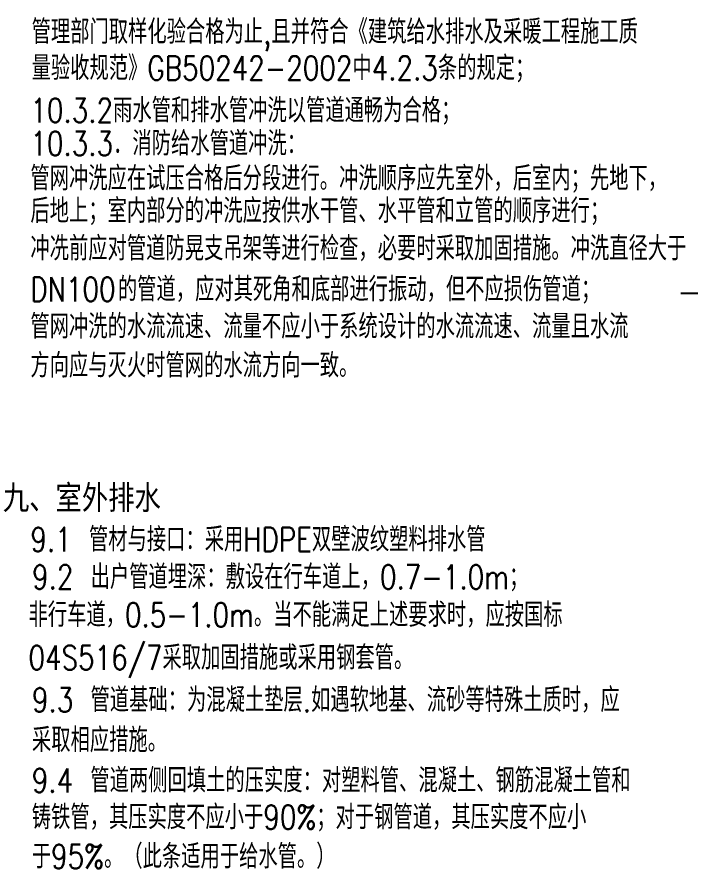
# Model space of a CAD drawing. Extents: x -191212 to 1245715665, y -234495 to 250873.
# Drawn here: x 168987 to 180144, y 122467 to 136576 of the extents above; entities that cross this region are included whole.
import ezdxf

# ---------------------------------------------------------------- set-up
doc = ezdxf.new("R2010")
doc.units = 0
doc.header["$LTSCALE"] = 500
for name, color, linetype in [('BZ', 141, 'CONTINUOUS'), ('PUB_TEXT', 7, 'CONTINUOUS'), ('说明图层', 144, 'CONTINUOUS')]:
    doc.layers.add(name, color=color, linetype=linetype)
doc.styles.add('-黑体', font='simhei.ttf', dxfattribs={"width": 0.8})
doc.styles.add('_HZTXT', font='txt.shx', dxfattribs={"width": 0.8, "bigfont": 'hztxt.shx'})
doc.styles.add('HZ', font='txt', dxfattribs={"bigfont": 'hztxt'})

# ---------------------------------------------------------------- blocks, each defined once
blk = doc.blocks.new('deeeeee')
at = {"layer": 'BZ'}
blk.add_line((-472547, -351770), (-468057, -351770), dxfattribs=at)

msp = doc.modelspace()

# ---------------------------------------------------------------- block references
at = {"layer": 'PUB_TEXT', "xscale": 0.6652800000000001, "yscale": 0.6652800000000001, "zscale": 0.6652800000000001}
msp.add_blockref('deeeeee', (494351.1, 366031.1), dxfattribs=at)

# ---------------------------------------------------------------- texts
at = {"layer": '说明图层', "color": 7, "width": 0.8}
for s, height, style, p in [('管理部门取样化验合格为止,且并符合《建筑给水排水及采暖工程施工质', 399.289, '_HZTXT', (169228.1, 136132.1)), ('量验收规范》GB50242-2002中4.2.3条的规定；', 399.289, '_HZTXT', (169228.1, 135531.3)), ('10.3.2雨水管和排水管冲洗以管道通畅为合格；', 399.289, 'HZ', (169208.2, 134830.1)), ('10.3.3．消防给水管道冲洗：', 399.289, 'HZ', (169208.2, 134283.3)), ('管网冲洗应在试压合格后分段进行。冲洗顺序应先室外，后室内；先地下，', 399.289, 'HZ', (169208.2, 133704.3)), ('后地上；室内部分的冲洗应按供水干管、水平管和立管的顺序进行；', 399.289, 'HZ', (169208.2, 133167.1)), ('冲冼前应对管道防晃支吊架等进行检查，必要时采取加固措施。冲洗直径大于', 399.289, 'HZ', (169208.2, 132544)), ('DN100', 399.29, 'HZ', (169208.2, 131867.1)), ('的管道，应对其死角和底部进行振动，但不应损伤管道；', 399.289, 'HZ', (170656.6, 131867.1)), ('管网冲洗的水流流速、流量不应小于系统设计的水流流速、流量且水流', 399.289, 'HZ', (169208.2, 131251.7)), ('方向应与灭火时管网的水流方向一致。', 399.289, 'HZ', (169208.2, 130606)), ('九、室外排水', 399.29, '-黑体', (168753.5, 128420)), ('9.1 管材与接口：采用HDPE双壁波纹塑料排水管', 399.289, '_HZTXT', (169208.2, 127724.1)), ('9.2 出户管道埋深：敷设在行车道上，0.7-1.0m；', 399.289, '_HZTXT', (169235.7, 127103)), ('非行车道，0.5-1.0m。当不能满足上述要求时，应按国标', 399.289, '_HZTXT', (169176.6, 126475.9)), ('04S516/7采取加固措施或采用钢套管。', 399.289, '_HZTXT', (169176.6, 125766.2)), ('9.3 管道基础：为混凝土垫层.如遇软地基、流砂等特殊土质时，应', 399.289, '_HZTXT', (169234.4, 125066.7)), ('采取相应措施。', 399.29, '_HZTXT', (169234.4, 124402.7)), ('9.4 管道两侧回填土的压实度：对塑料管、混凝土、钢筋混凝土管和', 399.289, '_HZTXT', (169231.6, 123733.6)), ('铸铁管，其压实度不应小于90%%%；对于钢管道，其压实度不应小', 399.289, '_HZTXT', (169231.6, 123124.9)), ('于95%%%。（此条适用于给水管。）', 399.289, '_HZTXT', (169231.6, 122474.2))]:
    msp.add_text(s, height=height, rotation=360, dxfattribs=dict(at, style=style)).set_placement(p)

doc.saveas('drawing.dxf')
